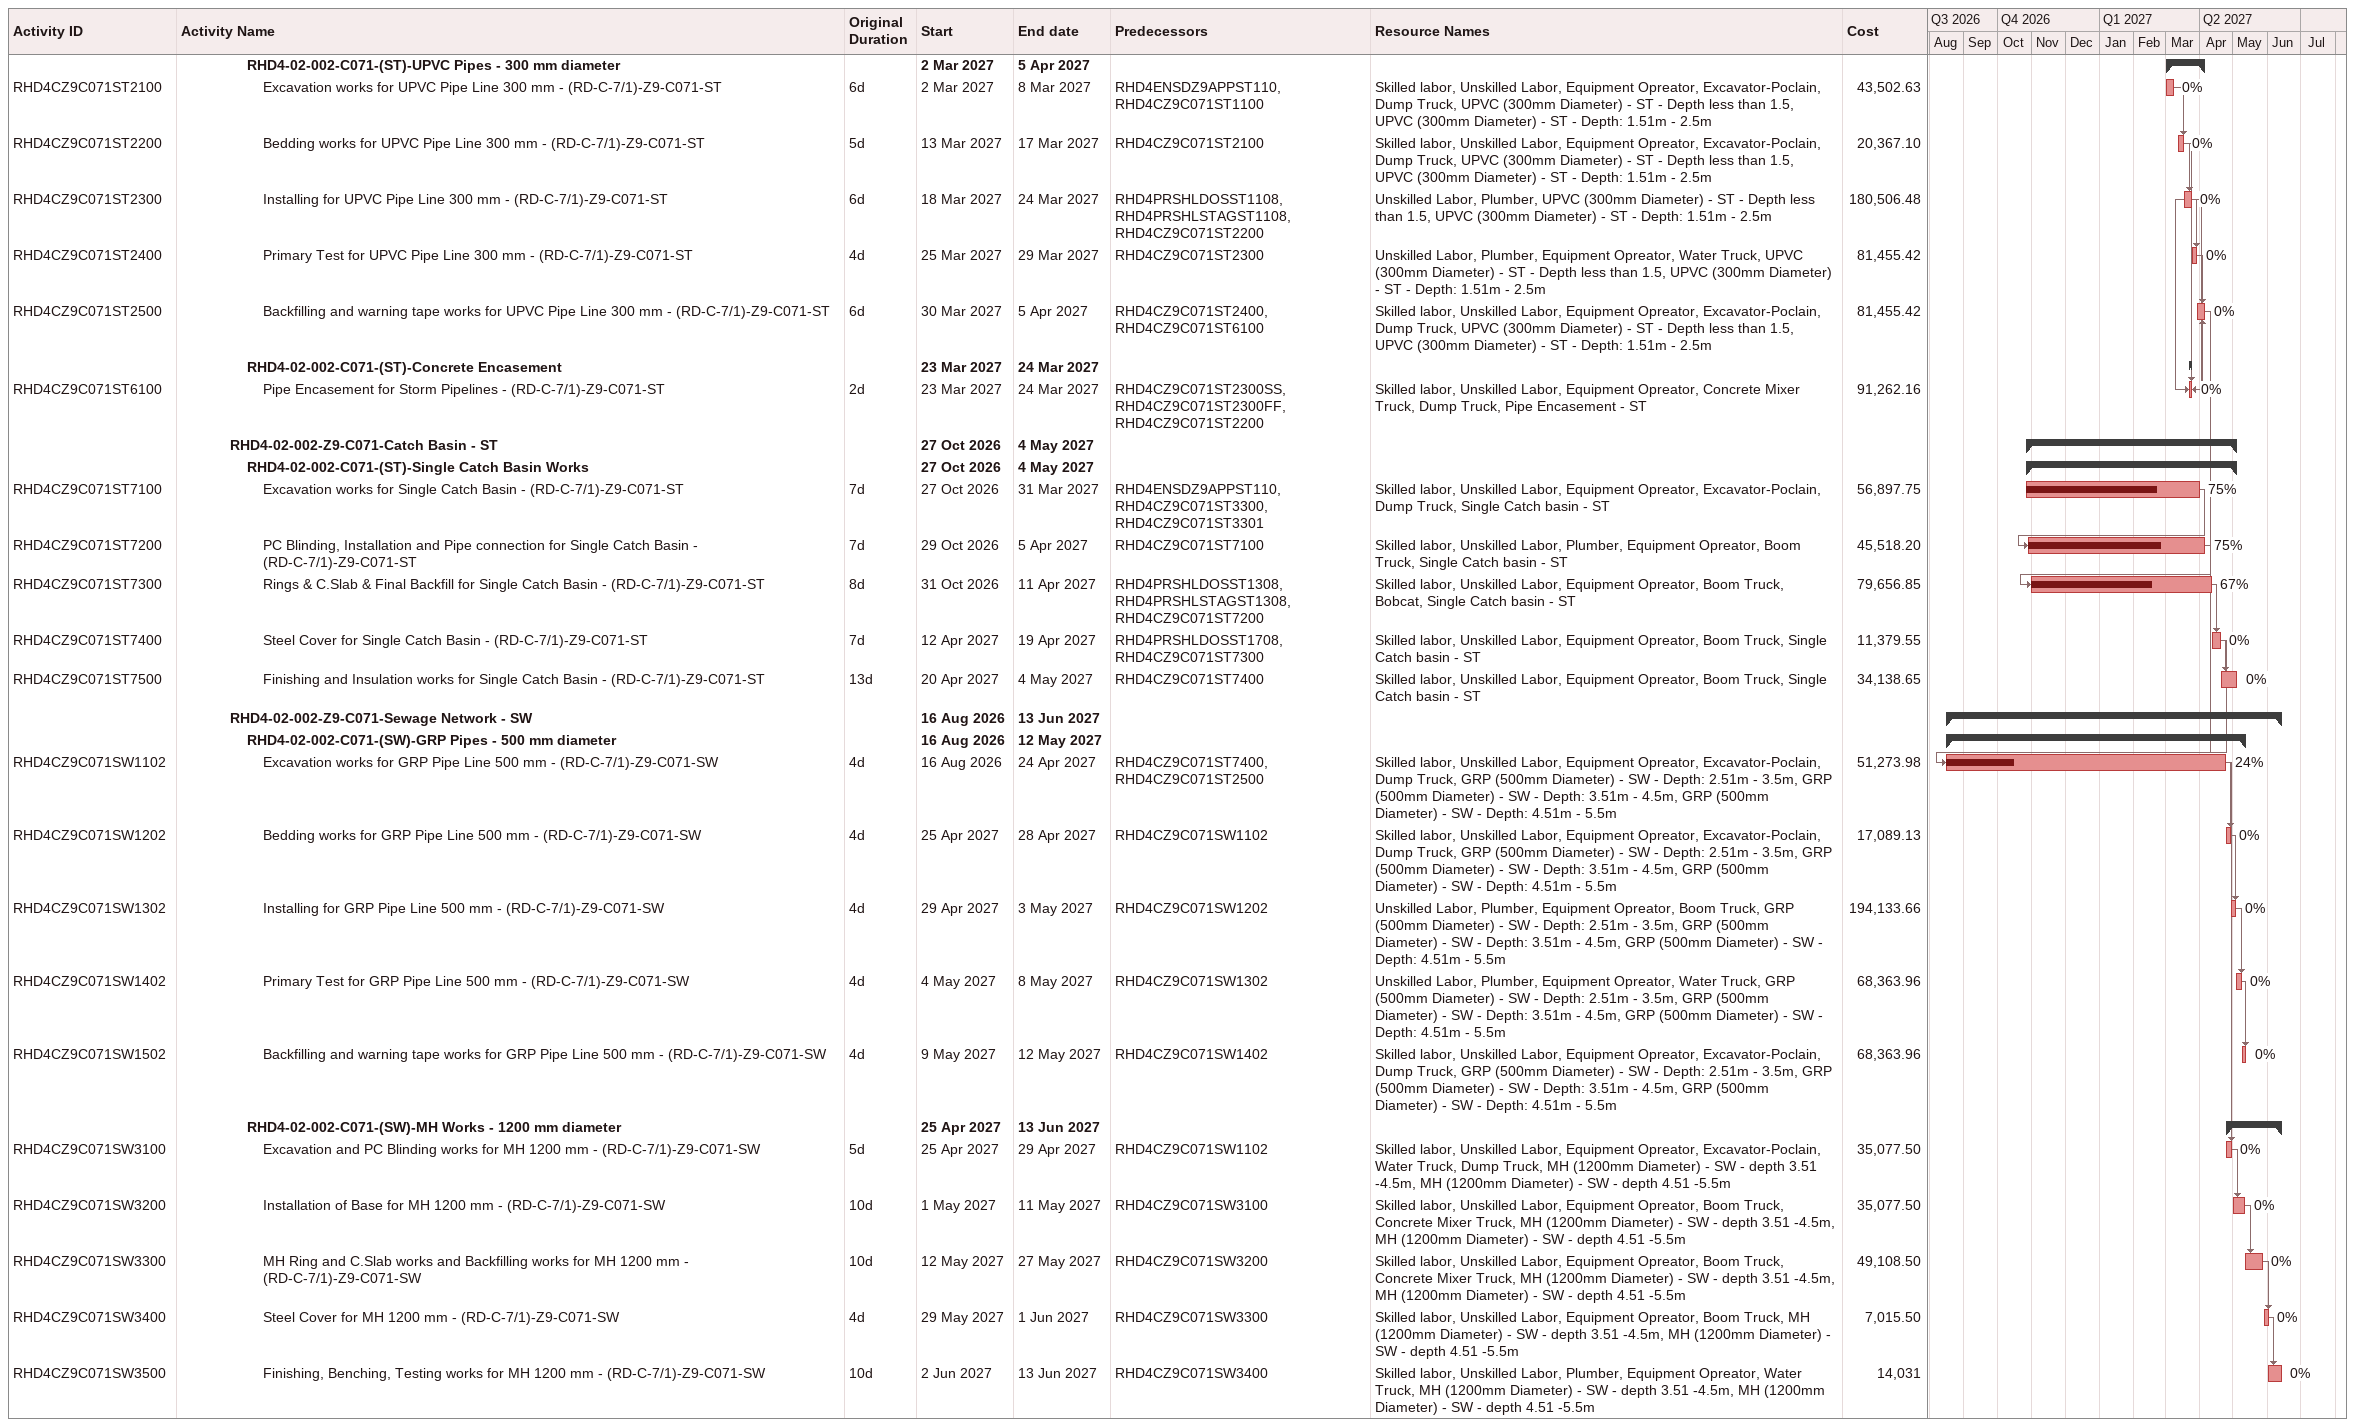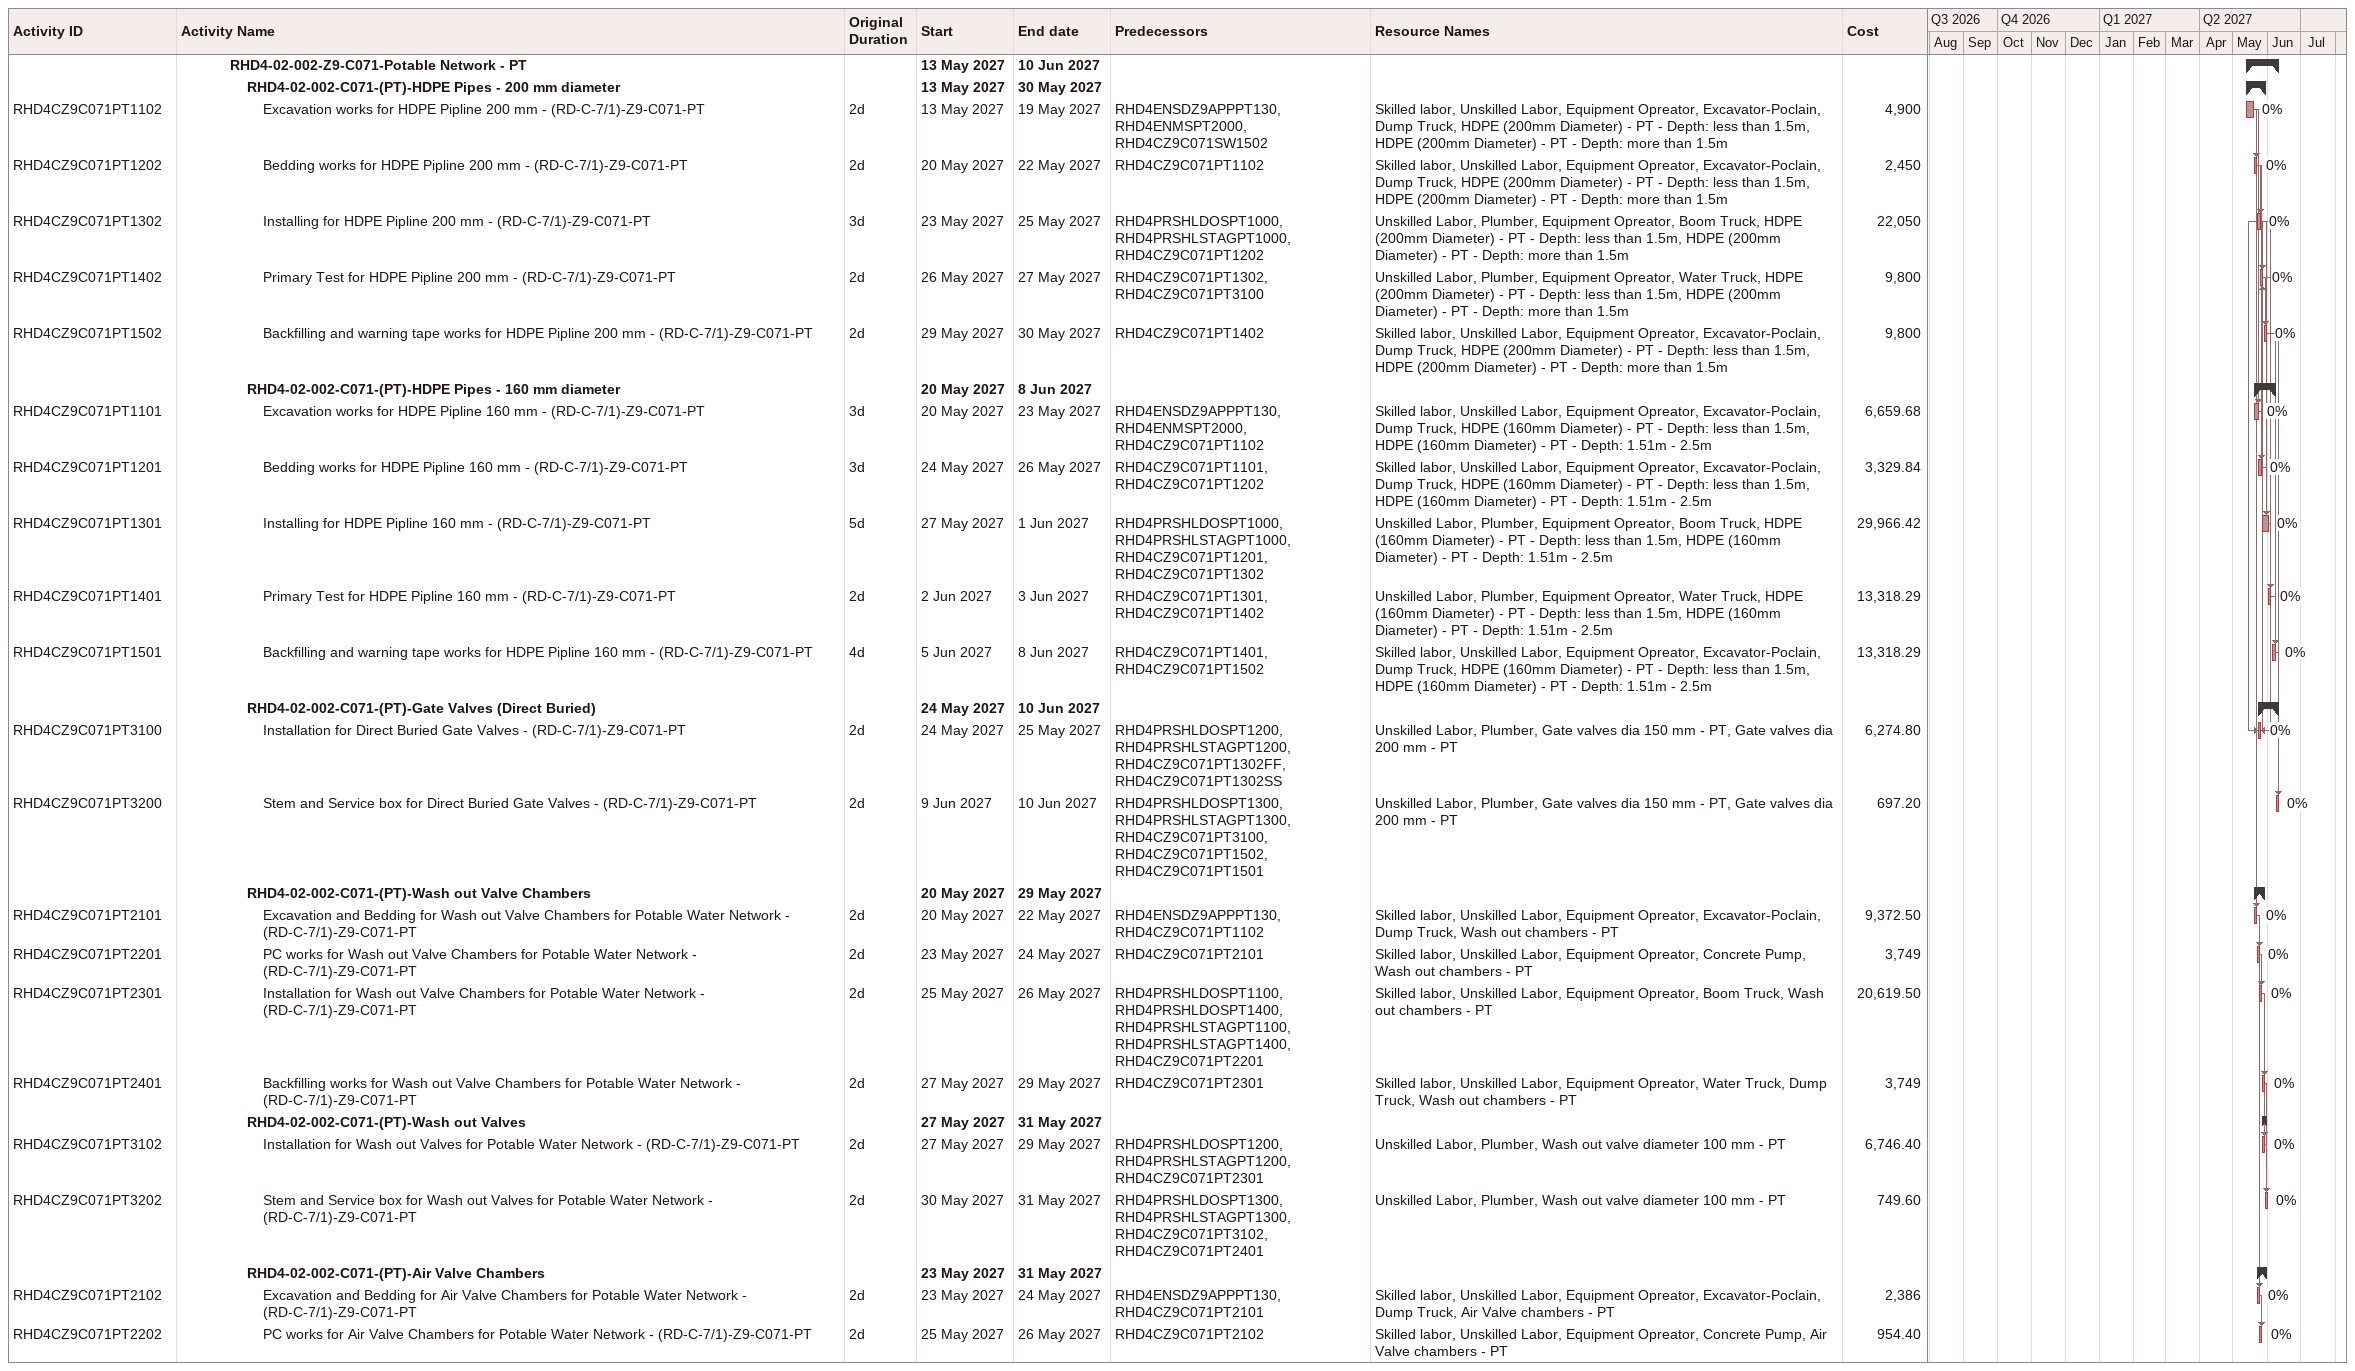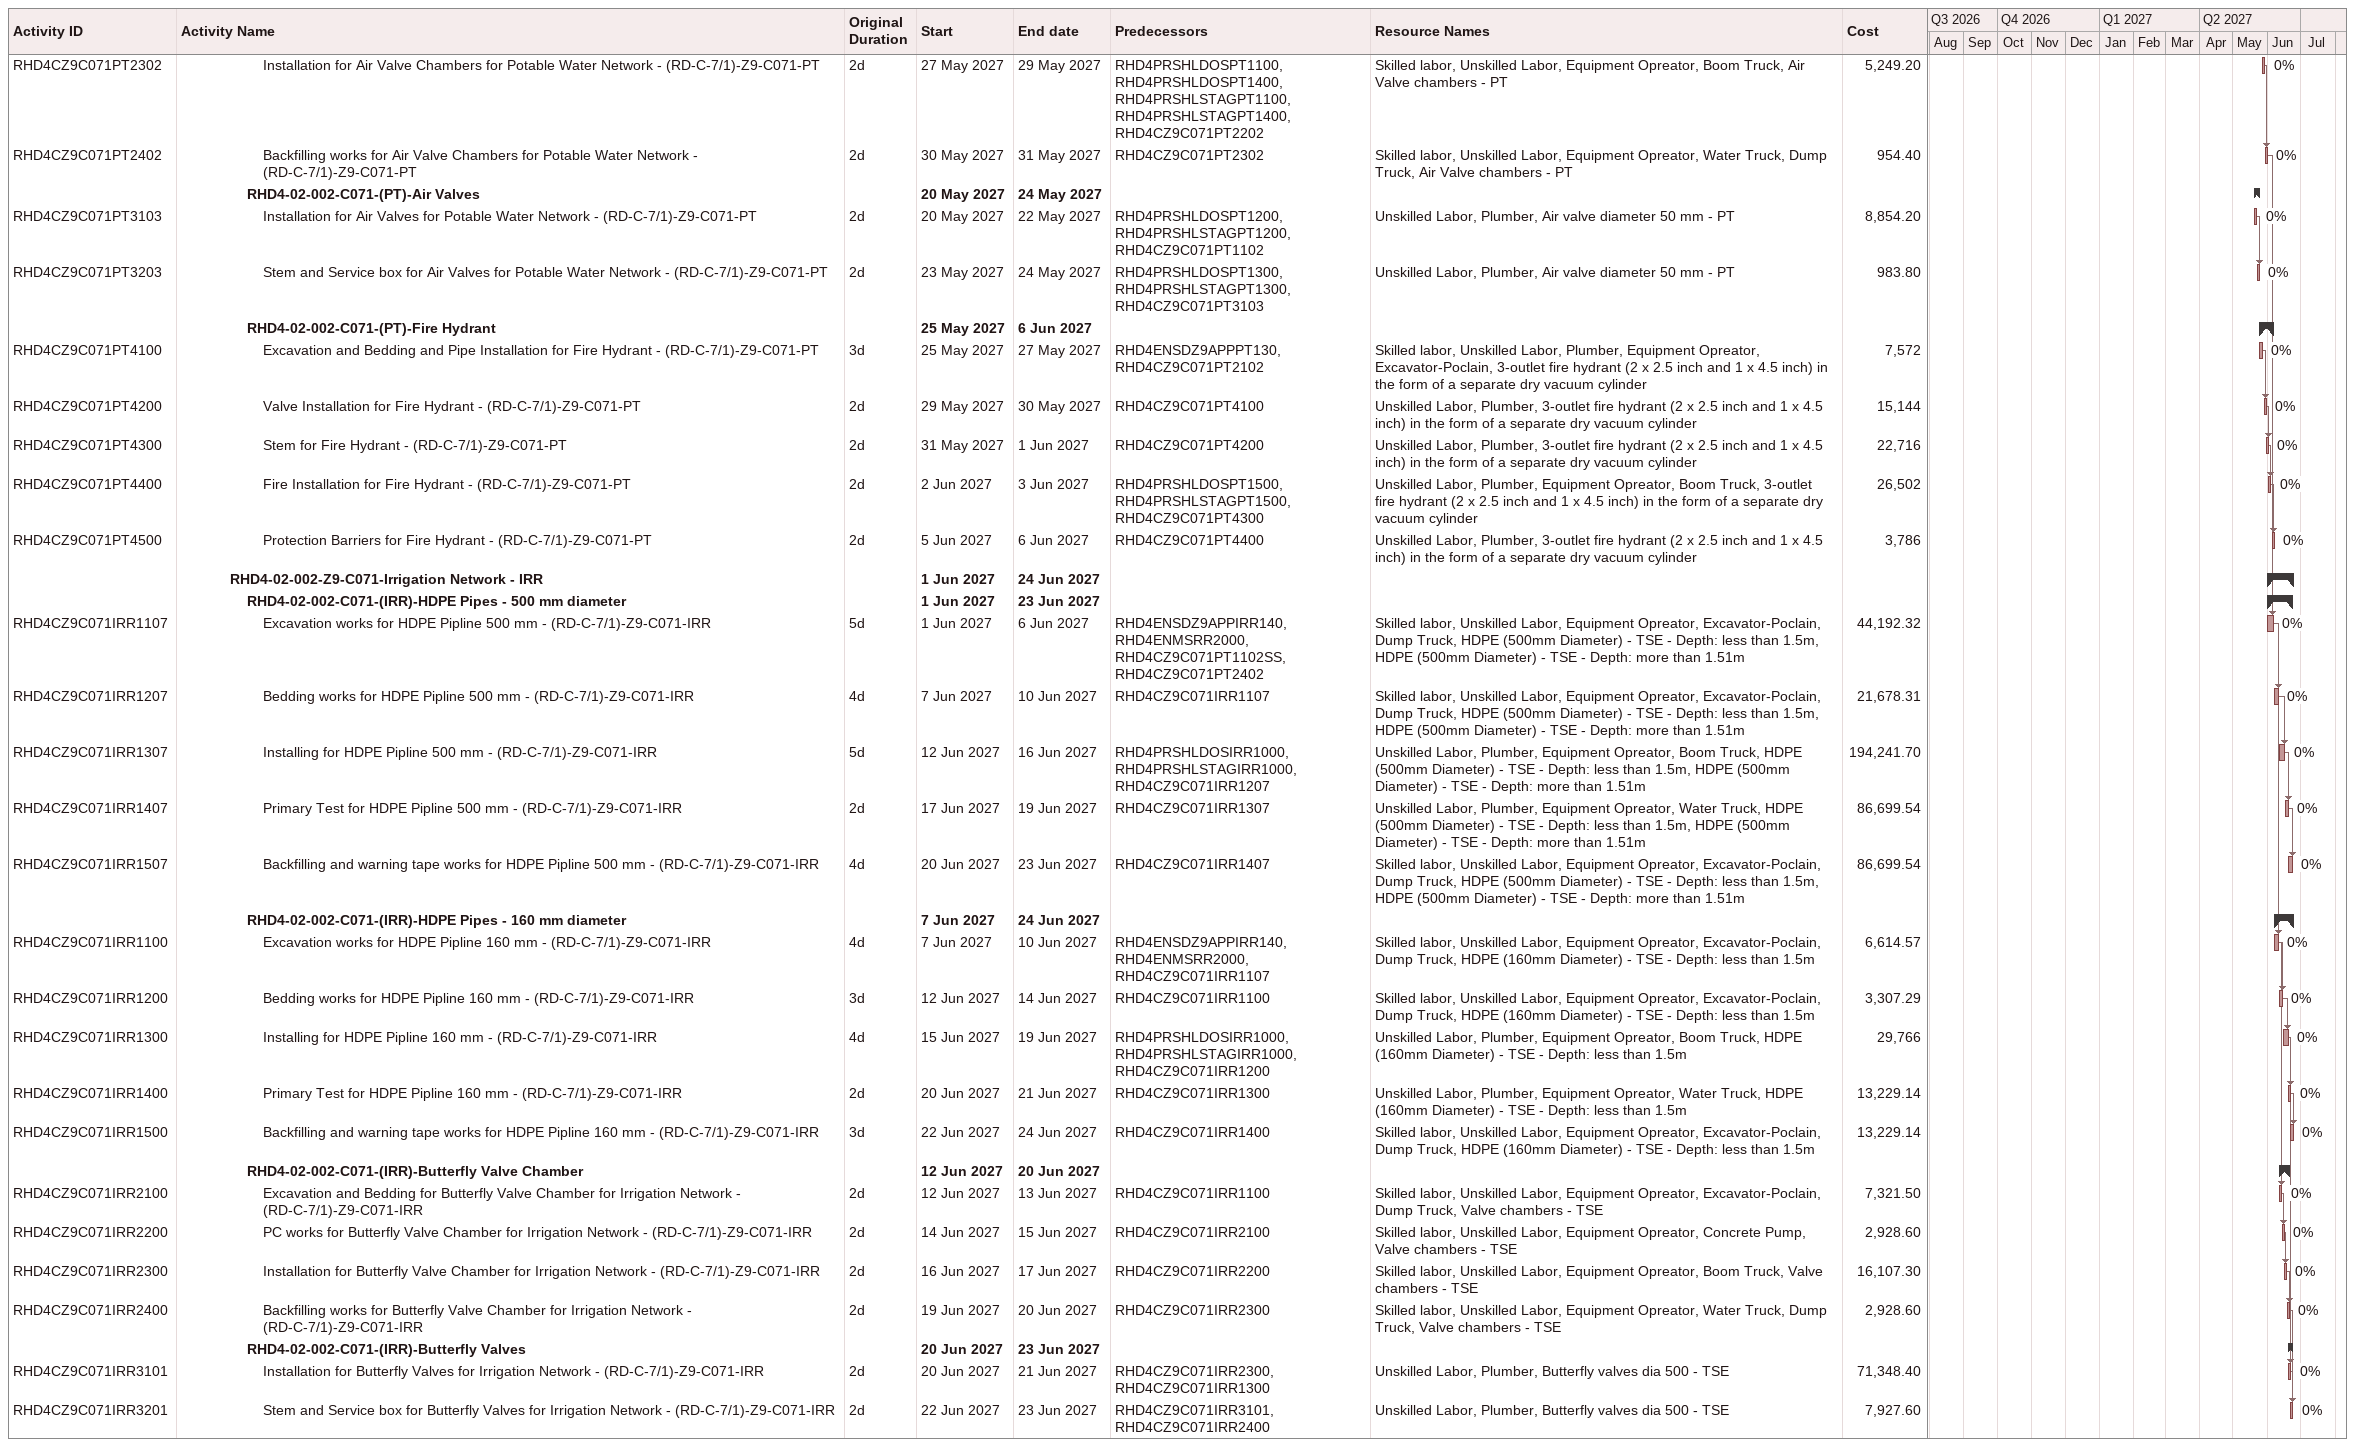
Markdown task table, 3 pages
| ID | Level | Task | Original duration | Start | Finish | Predecessors | Resources | % complete | Cost |
|---|---|---|---|---|---|---|---|---|---|
|  | 5 | **RHD4-02-002-C071-(ST)-UPVC Pipes - 300 mm diameter** |  | 2027-03-02 | 2027-04-05 |  |  |  |  |
| RHD4CZ9C071ST2100 | 6 | Excavation works for UPVC Pipe Line 300 mm - (RD-C-7/1)-Z9-C071-ST | 6d | 2027-03-02 | 2027-03-08 | RHD4ENSDZ9APPST110, RHD4CZ9C071ST1100 | Skilled labor, Unskilled Labor, Equipment Opreator, Excavator-Poclain, Dump Truck, UPVC (300mm Diameter) - ST - Depth less than 1.5, UPVC (300mm Diameter) - ST - Depth: 1.51m - 2.5m | 0 | 43502.63 |
| RHD4CZ9C071ST2200 | 6 | Bedding works for UPVC Pipe Line 300 mm - (RD-C-7/1)-Z9-C071-ST | 5d | 2027-03-13 | 2027-03-17 | RHD4CZ9C071ST2100 | Skilled labor, Unskilled Labor, Equipment Opreator, Excavator-Poclain, Dump Truck, UPVC (300mm Diameter) - ST - Depth less than 1.5, UPVC (300mm Diameter) - ST - Depth: 1.51m - 2.5m | 0 | 20367.10 |
| RHD4CZ9C071ST2300 | 6 | Installing for UPVC Pipe Line 300 mm - (RD-C-7/1)-Z9-C071-ST | 6d | 2027-03-18 | 2027-03-24 | RHD4PRSHLDOSST1108, RHD4PRSHLSTAGST1108, RHD4CZ9C071ST2200 | Unskilled Labor, Plumber, UPVC (300mm Diameter) - ST - Depth less than 1.5, UPVC (300mm Diameter) - ST - Depth: 1.51m - 2.5m | 0 | 180506.48 |
| RHD4CZ9C071ST2400 | 6 | Primary Test for UPVC Pipe Line 300 mm - (RD-C-7/1)-Z9-C071-ST | 4d | 2027-03-25 | 2027-03-29 | RHD4CZ9C071ST2300 | Unskilled Labor, Plumber, Equipment Opreator, Water Truck, UPVC (300mm Diameter) - ST - Depth less than 1.5, UPVC (300mm Diameter) - ST - Depth: 1.51m - 2.5m | 0 | 81455.42 |
| RHD4CZ9C071ST2500 | 6 | Backfilling and warning tape works for UPVC Pipe Line 300 mm - (RD-C-7/1)-Z9-C071-ST | 6d | 2027-03-30 | 2027-04-05 | RHD4CZ9C071ST2400, RHD4CZ9C071ST6100 | Skilled labor, Unskilled Labor, Equipment Opreator, Excavator-Poclain, Dump Truck, UPVC (300mm Diameter) - ST - Depth less than 1.5, UPVC (300mm Diameter) - ST - Depth: 1.51m - 2.5m | 0 | 81455.42 |
|  | 5 | **RHD4-02-002-C071-(ST)-Concrete Encasement** |  | 2027-03-23 | 2027-03-24 |  |  |  |  |
| RHD4CZ9C071ST6100 | 6 | Pipe Encasement for Storm Pipelines - (RD-C-7/1)-Z9-C071-ST | 2d | 2027-03-23 | 2027-03-24 | RHD4CZ9C071ST2300SS, RHD4CZ9C071ST2300FF, RHD4CZ9C071ST2200 | Skilled labor, Unskilled Labor, Equipment Opreator, Concrete Mixer Truck, Dump Truck, Pipe Encasement - ST | 0 | 91262.16 |
|  | 4 | **RHD4-02-002-Z9-C071-Catch Basin - ST** |  | 2026-10-27 | 2027-05-04 |  |  |  |  |
|  | 5 | **RHD4-02-002-C071-(ST)-Single Catch Basin Works** |  | 2026-10-27 | 2027-05-04 |  |  |  |  |
| RHD4CZ9C071ST7100 | 6 | Excavation works for Single Catch Basin - (RD-C-7/1)-Z9-C071-ST | 7d | 2026-10-27 | 2027-03-31 | RHD4ENSDZ9APPST110, RHD4CZ9C071ST3300, RHD4CZ9C071ST3301 | Skilled labor, Unskilled Labor, Equipment Opreator, Excavator-Poclain, Dump Truck, Single Catch basin - ST | 75 | 56897.75 |
| RHD4CZ9C071ST7200 | 6 | PC Blinding, Installation and Pipe connection for Single Catch Basin - (RD-C-7/1)-Z9-C071-ST | 7d | 2026-10-29 | 2027-04-05 | RHD4CZ9C071ST7100 | Skilled labor, Unskilled Labor, Plumber, Equipment Opreator, Boom Truck, Single Catch basin - ST | 75 | 45518.20 |
| RHD4CZ9C071ST7300 | 6 | Rings & C.Slab & Final Backfill for Single Catch Basin - (RD-C-7/1)-Z9-C071-ST | 8d | 2026-10-31 | 2027-04-11 | RHD4PRSHLDOSST1308, RHD4PRSHLSTAGST1308, RHD4CZ9C071ST7200 | Skilled labor, Unskilled Labor, Equipment Opreator, Boom Truck, Bobcat, Single Catch basin - ST | 67 | 79656.85 |
| RHD4CZ9C071ST7400 | 6 | Steel Cover for Single Catch Basin - (RD-C-7/1)-Z9-C071-ST | 7d | 2027-04-12 | 2027-04-19 | RHD4PRSHLDOSST1708, RHD4CZ9C071ST7300 | Skilled labor, Unskilled Labor, Equipment Opreator, Boom Truck, Single Catch basin - ST | 0 | 11379.55 |
| RHD4CZ9C071ST7500 | 6 | Finishing and Insulation works for Single Catch Basin - (RD-C-7/1)-Z9-C071-ST | 13d | 2027-04-20 | 2027-05-04 | RHD4CZ9C071ST7400 | Skilled labor, Unskilled Labor, Equipment Opreator, Boom Truck, Single Catch basin - ST | 0 | 34138.65 |
|  | 4 | **RHD4-02-002-Z9-C071-Sewage Network - SW** |  | 2026-08-16 | 2027-06-13 |  |  |  |  |
|  | 5 | **RHD4-02-002-C071-(SW)-GRP Pipes - 500 mm diameter** |  | 2026-08-16 | 2027-05-12 |  |  |  |  |
| RHD4CZ9C071SW1102 | 6 | Excavation works for GRP Pipe Line 500 mm - (RD-C-7/1)-Z9-C071-SW | 4d | 2026-08-16 | 2027-04-24 | RHD4CZ9C071ST7400, RHD4CZ9C071ST2500 | Skilled labor, Unskilled Labor, Equipment Opreator, Excavator-Poclain, Dump Truck, GRP (500mm Diameter) - SW - Depth: 2.51m - 3.5m, GRP (500mm Diameter) - SW - Depth: 3.51m - 4.5m, GRP (500mm Diameter) - SW - Depth: 4.51m - 5.5m | 24 | 51273.98 |
| RHD4CZ9C071SW1202 | 6 | Bedding works for GRP Pipe Line 500 mm - (RD-C-7/1)-Z9-C071-SW | 4d | 2027-04-25 | 2027-04-28 | RHD4CZ9C071SW1102 | Skilled labor, Unskilled Labor, Equipment Opreator, Excavator-Poclain, Dump Truck, GRP (500mm Diameter) - SW - Depth: 2.51m - 3.5m, GRP (500mm Diameter) - SW - Depth: 3.51m - 4.5m, GRP (500mm Diameter) - SW - Depth: 4.51m - 5.5m | 0 | 17089.13 |
| RHD4CZ9C071SW1302 | 6 | Installing for GRP Pipe Line 500 mm - (RD-C-7/1)-Z9-C071-SW | 4d | 2027-04-29 | 2027-05-03 | RHD4CZ9C071SW1202 | Unskilled Labor, Plumber, Equipment Opreator, Boom Truck, GRP (500mm Diameter) - SW - Depth: 2.51m - 3.5m, GRP (500mm Diameter) - SW - Depth: 3.51m - 4.5m, GRP (500mm Diameter) - SW - Depth: 4.51m - 5.5m | 0 | 194133.66 |
| RHD4CZ9C071SW1402 | 6 | Primary Test for GRP Pipe Line 500 mm - (RD-C-7/1)-Z9-C071-SW | 4d | 2027-05-04 | 2027-05-08 | RHD4CZ9C071SW1302 | Unskilled Labor, Plumber, Equipment Opreator, Water Truck, GRP (500mm Diameter) - SW - Depth: 2.51m - 3.5m, GRP (500mm Diameter) - SW - Depth: 3.51m - 4.5m, GRP (500mm Diameter) - SW - Depth: 4.51m - 5.5m | 0 | 68363.96 |
| RHD4CZ9C071SW1502 | 6 | Backfilling and warning tape works for GRP Pipe Line 500 mm - (RD-C-7/1)-Z9-C071-SW | 4d | 2027-05-09 | 2027-05-12 | RHD4CZ9C071SW1402 | Skilled labor, Unskilled Labor, Equipment Opreator, Excavator-Poclain, Dump Truck, GRP (500mm Diameter) - SW - Depth: 2.51m - 3.5m, GRP (500mm Diameter) - SW - Depth: 3.51m - 4.5m, GRP (500mm Diameter) - SW - Depth: 4.51m - 5.5m | 0 | 68363.96 |
|  | 5 | **RHD4-02-002-C071-(SW)-MH Works - 1200 mm diameter** |  | 2027-04-25 | 2027-06-13 |  |  |  |  |
| RHD4CZ9C071SW3100 | 6 | Excavation and PC Blinding works for MH 1200 mm - (RD-C-7/1)-Z9-C071-SW | 5d | 2027-04-25 | 2027-04-29 | RHD4CZ9C071SW1102 | Skilled labor, Unskilled Labor, Equipment Opreator, Excavator-Poclain, Water Truck, Dump Truck, MH (1200mm Diameter) - SW - depth 3.51 -4.5m, MH (1200mm Diameter) - SW - depth 4.51 -5.5m | 0 | 35077.50 |
| RHD4CZ9C071SW3200 | 6 | Installation of Base for MH 1200 mm - (RD-C-7/1)-Z9-C071-SW | 10d | 2027-05-01 | 2027-05-11 | RHD4CZ9C071SW3100 | Skilled labor, Unskilled Labor, Equipment Opreator, Boom Truck, Concrete Mixer Truck, MH (1200mm Diameter) - SW - depth 3.51 -4.5m, MH (1200mm Diameter) - SW - depth 4.51 -5.5m | 0 | 35077.50 |
| RHD4CZ9C071SW3300 | 6 | MH Ring and C.Slab works and Backfilling works for MH 1200 mm - (RD-C-7/1)-Z9-C071-SW | 10d | 2027-05-12 | 2027-05-27 | RHD4CZ9C071SW3200 | Skilled labor, Unskilled Labor, Equipment Opreator, Boom Truck, Concrete Mixer Truck, MH (1200mm Diameter) - SW - depth 3.51 -4.5m, MH (1200mm Diameter) - SW - depth 4.51 -5.5m | 0 | 49108.50 |
| RHD4CZ9C071SW3400 | 6 | Steel Cover for MH 1200 mm - (RD-C-7/1)-Z9-C071-SW | 4d | 2027-05-29 | 2027-06-01 | RHD4CZ9C071SW3300 | Skilled labor, Unskilled Labor, Equipment Opreator, Boom Truck, MH (1200mm Diameter) - SW - depth 3.51 -4.5m, MH (1200mm Diameter) - SW - depth 4.51 -5.5m | 0 | 7015.50 |
| RHD4CZ9C071SW3500 | 6 | Finishing, Benching, Testing works for MH 1200 mm - (RD-C-7/1)-Z9-C071-SW | 10d | 2027-06-02 | 2027-06-13 | RHD4CZ9C071SW3400 | Skilled labor, Unskilled Labor, Plumber, Equipment Opreator, Water Truck, MH (1200mm Diameter) - SW - depth 3.51 -4.5m, MH (1200mm Diameter) - SW - depth 4.51 -5.5m | 0 | 14031 |
|  | 4 | **RHD4-02-002-Z9-C071-Potable Network - PT** |  | 2027-05-13 | 2027-06-10 |  |  |  |  |
|  | 5 | **RHD4-02-002-C071-(PT)-HDPE Pipes - 200 mm diameter** |  | 2027-05-13 | 2027-05-30 |  |  |  |  |
| RHD4CZ9C071PT1102 | 6 | Excavation works for HDPE Pipline 200 mm - (RD-C-7/1)-Z9-C071-PT | 2d | 2027-05-13 | 2027-05-19 | RHD4ENSDZ9APPPT130, RHD4ENMSPT2000, RHD4CZ9C071SW1502 | Skilled labor, Unskilled Labor, Equipment Opreator, Excavator-Poclain, Dump Truck, HDPE (200mm Diameter) - PT - Depth: less than 1.5m, HDPE (200mm Diameter) - PT - Depth: more than 1.5m | 0 | 4900 |
| RHD4CZ9C071PT1202 | 6 | Bedding works for HDPE Pipline 200 mm - (RD-C-7/1)-Z9-C071-PT | 2d | 2027-05-20 | 2027-05-22 | RHD4CZ9C071PT1102 | Skilled labor, Unskilled Labor, Equipment Opreator, Excavator-Poclain, Dump Truck, HDPE (200mm Diameter) - PT - Depth: less than 1.5m, HDPE (200mm Diameter) - PT - Depth: more than 1.5m | 0 | 2450 |
| RHD4CZ9C071PT1302 | 6 | Installing for HDPE Pipline 200 mm - (RD-C-7/1)-Z9-C071-PT | 3d | 2027-05-23 | 2027-05-25 | RHD4PRSHLDOSPT1000, RHD4PRSHLSTAGPT1000, RHD4CZ9C071PT1202 | Unskilled Labor, Plumber, Equipment Opreator, Boom Truck, HDPE (200mm Diameter) - PT - Depth: less than 1.5m, HDPE (200mm Diameter) - PT - Depth: more than 1.5m | 0 | 22050 |
| RHD4CZ9C071PT1402 | 6 | Primary Test for HDPE Pipline 200 mm - (RD-C-7/1)-Z9-C071-PT | 2d | 2027-05-26 | 2027-05-27 | RHD4CZ9C071PT1302, RHD4CZ9C071PT3100 | Unskilled Labor, Plumber, Equipment Opreator, Water Truck, HDPE (200mm Diameter) - PT - Depth: less than 1.5m, HDPE (200mm Diameter) - PT - Depth: more than 1.5m | 0 | 9800 |
| RHD4CZ9C071PT1502 | 6 | Backfilling and warning tape works for HDPE Pipline 200 mm - (RD-C-7/1)-Z9-C071-PT | 2d | 2027-05-29 | 2027-05-30 | RHD4CZ9C071PT1402 | Skilled labor, Unskilled Labor, Equipment Opreator, Excavator-Poclain, Dump Truck, HDPE (200mm Diameter) - PT - Depth: less than 1.5m, HDPE (200mm Diameter) - PT - Depth: more than 1.5m | 0 | 9800 |
|  | 5 | **RHD4-02-002-C071-(PT)-HDPE Pipes - 160 mm diameter** |  | 2027-05-20 | 2027-06-08 |  |  |  |  |
| RHD4CZ9C071PT1101 | 6 | Excavation works for HDPE Pipline 160 mm - (RD-C-7/1)-Z9-C071-PT | 3d | 2027-05-20 | 2027-05-23 | RHD4ENSDZ9APPPT130, RHD4ENMSPT2000, RHD4CZ9C071PT1102 | Skilled labor, Unskilled Labor, Equipment Opreator, Excavator-Poclain, Dump Truck, HDPE (160mm Diameter) - PT - Depth: less than 1.5m, HDPE (160mm Diameter) - PT - Depth: 1.51m - 2.5m | 0 | 6659.68 |
| RHD4CZ9C071PT1201 | 6 | Bedding works for HDPE Pipline 160 mm - (RD-C-7/1)-Z9-C071-PT | 3d | 2027-05-24 | 2027-05-26 | RHD4CZ9C071PT1101, RHD4CZ9C071PT1202 | Skilled labor, Unskilled Labor, Equipment Opreator, Excavator-Poclain, Dump Truck, HDPE (160mm Diameter) - PT - Depth: less than 1.5m, HDPE (160mm Diameter) - PT - Depth: 1.51m - 2.5m | 0 | 3329.84 |
| RHD4CZ9C071PT1301 | 6 | Installing for HDPE Pipline 160 mm - (RD-C-7/1)-Z9-C071-PT | 5d | 2027-05-27 | 2027-06-01 | RHD4PRSHLDOSPT1000, RHD4PRSHLSTAGPT1000, RHD4CZ9C071PT1201, RHD4CZ9C071PT1302 | Unskilled Labor, Plumber, Equipment Opreator, Boom Truck, HDPE (160mm Diameter) - PT - Depth: less than 1.5m, HDPE (160mm Diameter) - PT - Depth: 1.51m - 2.5m | 0 | 29966.42 |
| RHD4CZ9C071PT1401 | 6 | Primary Test for HDPE Pipline 160 mm - (RD-C-7/1)-Z9-C071-PT | 2d | 2027-06-02 | 2027-06-03 | RHD4CZ9C071PT1301, RHD4CZ9C071PT1402 | Unskilled Labor, Plumber, Equipment Opreator, Water Truck, HDPE (160mm Diameter) - PT - Depth: less than 1.5m, HDPE (160mm Diameter) - PT - Depth: 1.51m - 2.5m | 0 | 13318.29 |
| RHD4CZ9C071PT1501 | 6 | Backfilling and warning tape works for HDPE Pipline 160 mm - (RD-C-7/1)-Z9-C071-PT | 4d | 2027-06-05 | 2027-06-08 | RHD4CZ9C071PT1401, RHD4CZ9C071PT1502 | Skilled labor, Unskilled Labor, Equipment Opreator, Excavator-Poclain, Dump Truck, HDPE (160mm Diameter) - PT - Depth: less than 1.5m, HDPE (160mm Diameter) - PT - Depth: 1.51m - 2.5m | 0 | 13318.29 |
|  | 5 | **RHD4-02-002-C071-(PT)-Gate Valves (Direct Buried)** |  | 2027-05-24 | 2027-06-10 |  |  |  |  |
| RHD4CZ9C071PT3100 | 6 | Installation for Direct Buried Gate Valves - (RD-C-7/1)-Z9-C071-PT | 2d | 2027-05-24 | 2027-05-25 | RHD4PRSHLDOSPT1200, RHD4PRSHLSTAGPT1200, RHD4CZ9C071PT1302FF, RHD4CZ9C071PT1302SS | Unskilled Labor, Plumber, Gate valves dia 150 mm - PT, Gate valves dia 200 mm - PT | 0 | 6274.80 |
| RHD4CZ9C071PT3200 | 6 | Stem and Service box for Direct Buried Gate Valves - (RD-C-7/1)-Z9-C071-PT | 2d | 2027-06-09 | 2027-06-10 | RHD4PRSHLDOSPT1300, RHD4PRSHLSTAGPT1300, RHD4CZ9C071PT3100, RHD4CZ9C071PT1502, RHD4CZ9C071PT1501 | Unskilled Labor, Plumber, Gate valves dia 150 mm - PT, Gate valves dia 200 mm - PT | 0 | 697.20 |
|  | 5 | **RHD4-02-002-C071-(PT)-Wash out Valve Chambers** |  | 2027-05-20 | 2027-05-29 |  |  |  |  |
| RHD4CZ9C071PT2101 | 6 | Excavation and Bedding for Wash out Valve Chambers for Potable Water Network - (RD-C-7/1)-Z9-C071-PT | 2d | 2027-05-20 | 2027-05-22 | RHD4ENSDZ9APPPT130, RHD4CZ9C071PT1102 | Skilled labor, Unskilled Labor, Equipment Opreator, Excavator-Poclain, Dump Truck, Wash out chambers - PT | 0 | 9372.50 |
| RHD4CZ9C071PT2201 | 6 | PC works for Wash out Valve Chambers for Potable Water Network - (RD-C-7/1)-Z9-C071-PT | 2d | 2027-05-23 | 2027-05-24 | RHD4CZ9C071PT2101 | Skilled labor, Unskilled Labor, Equipment Opreator, Concrete Pump, Wash out chambers - PT | 0 | 3749 |
| RHD4CZ9C071PT2301 | 6 | Installation for Wash out Valve Chambers for Potable Water Network - (RD-C-7/1)-Z9-C071-PT | 2d | 2027-05-25 | 2027-05-26 | RHD4PRSHLDOSPT1100, RHD4PRSHLDOSPT1400, RHD4PRSHLSTAGPT1100, RHD4PRSHLSTAGPT1400, RHD4CZ9C071PT2201 | Skilled labor, Unskilled Labor, Equipment Opreator, Boom Truck, Wash out chambers - PT | 0 | 20619.50 |
| RHD4CZ9C071PT2401 | 6 | Backfilling works for Wash out Valve Chambers for Potable Water Network - (RD-C-7/1)-Z9-C071-PT | 2d | 2027-05-27 | 2027-05-29 | RHD4CZ9C071PT2301 | Skilled labor, Unskilled Labor, Equipment Opreator, Water Truck, Dump Truck, Wash out chambers - PT | 0 | 3749 |
|  | 5 | **RHD4-02-002-C071-(PT)-Wash out Valves** |  | 2027-05-27 | 2027-05-31 |  |  |  |  |
| RHD4CZ9C071PT3102 | 6 | Installation for Wash out Valves for Potable Water Network - (RD-C-7/1)-Z9-C071-PT | 2d | 2027-05-27 | 2027-05-29 | RHD4PRSHLDOSPT1200, RHD4PRSHLSTAGPT1200, RHD4CZ9C071PT2301 | Unskilled Labor, Plumber, Wash out valve diameter 100 mm - PT | 0 | 6746.40 |
| RHD4CZ9C071PT3202 | 6 | Stem and Service box for Wash out Valves for Potable Water Network - (RD-C-7/1)-Z9-C071-PT | 2d | 2027-05-30 | 2027-05-31 | RHD4PRSHLDOSPT1300, RHD4PRSHLSTAGPT1300, RHD4CZ9C071PT3102, RHD4CZ9C071PT2401 | Unskilled Labor, Plumber, Wash out valve diameter 100 mm - PT | 0 | 749.60 |
|  | 5 | **RHD4-02-002-C071-(PT)-Air Valve Chambers** |  | 2027-05-23 | 2027-05-31 |  |  |  |  |
| RHD4CZ9C071PT2102 | 6 | Excavation and Bedding for Air Valve Chambers for Potable Water Network - (RD-C-7/1)-Z9-C071-PT | 2d | 2027-05-23 | 2027-05-24 | RHD4ENSDZ9APPPT130, RHD4CZ9C071PT2101 | Skilled labor, Unskilled Labor, Equipment Opreator, Excavator-Poclain, Dump Truck, Air Valve chambers - PT | 0 | 2386 |
| RHD4CZ9C071PT2202 | 6 | PC works for Air Valve Chambers for Potable Water Network - (RD-C-7/1)-Z9-C071-PT | 2d | 2027-05-25 | 2027-05-26 | RHD4CZ9C071PT2102 | Skilled labor, Unskilled Labor, Equipment Opreator, Concrete Pump, Air Valve chambers - PT | 0 | 954.40 |
| RHD4CZ9C071PT2302 | 6 | Installation for Air Valve Chambers for Potable Water Network - (RD-C-7/1)-Z9-C071-PT | 2d | 2027-05-27 | 2027-05-29 | RHD4PRSHLDOSPT1100, RHD4PRSHLDOSPT1400, RHD4PRSHLSTAGPT1100, RHD4PRSHLSTAGPT1400, RHD4CZ9C071PT2202 | Skilled labor, Unskilled Labor, Equipment Opreator, Boom Truck, Air Valve chambers - PT | 0 | 5249.20 |
| RHD4CZ9C071PT2402 | 6 | Backfilling works for Air Valve Chambers for Potable Water Network - (RD-C-7/1)-Z9-C071-PT | 2d | 2027-05-30 | 2027-05-31 | RHD4CZ9C071PT2302 | Skilled labor, Unskilled Labor, Equipment Opreator, Water Truck, Dump Truck, Air Valve chambers - PT | 0 | 954.40 |
|  | 5 | **RHD4-02-002-C071-(PT)-Air Valves** |  | 2027-05-20 | 2027-05-24 |  |  |  |  |
| RHD4CZ9C071PT3103 | 6 | Installation for Air Valves for Potable Water Network - (RD-C-7/1)-Z9-C071-PT | 2d | 2027-05-20 | 2027-05-22 | RHD4PRSHLDOSPT1200, RHD4PRSHLSTAGPT1200, RHD4CZ9C071PT1102 | Unskilled Labor, Plumber, Air valve diameter 50 mm - PT | 0 | 8854.20 |
| RHD4CZ9C071PT3203 | 6 | Stem and Service box for Air Valves for Potable Water Network - (RD-C-7/1)-Z9-C071-PT | 2d | 2027-05-23 | 2027-05-24 | RHD4PRSHLDOSPT1300, RHD4PRSHLSTAGPT1300, RHD4CZ9C071PT3103 | Unskilled Labor, Plumber, Air valve diameter 50 mm - PT | 0 | 983.80 |
|  | 5 | **RHD4-02-002-C071-(PT)-Fire Hydrant** |  | 2027-05-25 | 2027-06-06 |  |  |  |  |
| RHD4CZ9C071PT4100 | 6 | Excavation and Bedding and Pipe Installation for Fire Hydrant - (RD-C-7/1)-Z9-C071-PT | 3d | 2027-05-25 | 2027-05-27 | RHD4ENSDZ9APPPT130, RHD4CZ9C071PT2102 | Skilled labor, Unskilled Labor, Plumber, Equipment Opreator, Excavator-Poclain, 3-outlet fire hydrant (2 x 2.5 inch and 1 x 4.5 inch) in the form of a separate dry vacuum cylinder | 0 | 7572 |
| RHD4CZ9C071PT4200 | 6 | Valve Installation for Fire Hydrant - (RD-C-7/1)-Z9-C071-PT | 2d | 2027-05-29 | 2027-05-30 | RHD4CZ9C071PT4100 | Unskilled Labor, Plumber, 3-outlet fire hydrant (2 x 2.5 inch and 1 x 4.5 inch) in the form of a separate dry vacuum cylinder | 0 | 15144 |
| RHD4CZ9C071PT4300 | 6 | Stem for Fire Hydrant - (RD-C-7/1)-Z9-C071-PT | 2d | 2027-05-31 | 2027-06-01 | RHD4CZ9C071PT4200 | Unskilled Labor, Plumber, 3-outlet fire hydrant (2 x 2.5 inch and 1 x 4.5 inch) in the form of a separate dry vacuum cylinder | 0 | 22716 |
| RHD4CZ9C071PT4400 | 6 | Fire Installation for Fire Hydrant - (RD-C-7/1)-Z9-C071-PT | 2d | 2027-06-02 | 2027-06-03 | RHD4PRSHLDOSPT1500, RHD4PRSHLSTAGPT1500, RHD4CZ9C071PT4300 | Unskilled Labor, Plumber, Equipment Opreator, Boom Truck, 3-outlet fire hydrant (2 x 2.5 inch and 1 x 4.5 inch) in the form of a separate dry vacuum cylinder | 0 | 26502 |
| RHD4CZ9C071PT4500 | 6 | Protection Barriers for Fire Hydrant - (RD-C-7/1)-Z9-C071-PT | 2d | 2027-06-05 | 2027-06-06 | RHD4CZ9C071PT4400 | Unskilled Labor, Plumber, 3-outlet fire hydrant (2 x 2.5 inch and 1 x 4.5 inch) in the form of a separate dry vacuum cylinder | 0 | 3786 |
|  | 4 | **RHD4-02-002-Z9-C071-Irrigation Network - IRR** |  | 2027-06-01 | 2027-06-24 |  |  |  |  |
|  | 5 | **RHD4-02-002-C071-(IRR)-HDPE Pipes - 500 mm diameter** |  | 2027-06-01 | 2027-06-23 |  |  |  |  |
| RHD4CZ9C071IRR1107 | 6 | Excavation works for HDPE Pipline 500 mm - (RD-C-7/1)-Z9-C071-IRR | 5d | 2027-06-01 | 2027-06-06 | RHD4ENSDZ9APPIRR140, RHD4ENMSRR2000, RHD4CZ9C071PT1102SS, RHD4CZ9C071PT2402 | Skilled labor, Unskilled Labor, Equipment Opreator, Excavator-Poclain, Dump Truck, HDPE (500mm Diameter) - TSE - Depth: less than 1.5m, HDPE (500mm Diameter) - TSE - Depth: more than 1.51m | 0 | 44192.32 |
| RHD4CZ9C071IRR1207 | 6 | Bedding works for HDPE Pipline 500 mm - (RD-C-7/1)-Z9-C071-IRR | 4d | 2027-06-07 | 2027-06-10 | RHD4CZ9C071IRR1107 | Skilled labor, Unskilled Labor, Equipment Opreator, Excavator-Poclain, Dump Truck, HDPE (500mm Diameter) - TSE - Depth: less than 1.5m, HDPE (500mm Diameter) - TSE - Depth: more than 1.51m | 0 | 21678.31 |
| RHD4CZ9C071IRR1307 | 6 | Installing for HDPE Pipline 500 mm - (RD-C-7/1)-Z9-C071-IRR | 5d | 2027-06-12 | 2027-06-16 | RHD4PRSHLDOSIRR1000, RHD4PRSHLSTAGIRR1000, RHD4CZ9C071IRR1207 | Unskilled Labor, Plumber, Equipment Opreator, Boom Truck, HDPE (500mm Diameter) - TSE - Depth: less than 1.5m, HDPE (500mm Diameter) - TSE - Depth: more than 1.51m | 0 | 194241.70 |
| RHD4CZ9C071IRR1407 | 6 | Primary Test for HDPE Pipline 500 mm - (RD-C-7/1)-Z9-C071-IRR | 2d | 2027-06-17 | 2027-06-19 | RHD4CZ9C071IRR1307 | Unskilled Labor, Plumber, Equipment Opreator, Water Truck, HDPE (500mm Diameter) - TSE - Depth: less than 1.5m, HDPE (500mm Diameter) - TSE - Depth: more than 1.51m | 0 | 86699.54 |
| RHD4CZ9C071IRR1507 | 6 | Backfilling and warning tape works for HDPE Pipline 500 mm - (RD-C-7/1)-Z9-C071-IRR | 4d | 2027-06-20 | 2027-06-23 | RHD4CZ9C071IRR1407 | Skilled labor, Unskilled Labor, Equipment Opreator, Excavator-Poclain, Dump Truck, HDPE (500mm Diameter) - TSE - Depth: less than 1.5m, HDPE (500mm Diameter) - TSE - Depth: more than 1.51m | 0 | 86699.54 |
|  | 5 | **RHD4-02-002-C071-(IRR)-HDPE Pipes - 160 mm diameter** |  | 2027-06-07 | 2027-06-24 |  |  |  |  |
| RHD4CZ9C071IRR1100 | 6 | Excavation works for HDPE Pipline 160 mm - (RD-C-7/1)-Z9-C071-IRR | 4d | 2027-06-07 | 2027-06-10 | RHD4ENSDZ9APPIRR140, RHD4ENMSRR2000, RHD4CZ9C071IRR1107 | Skilled labor, Unskilled Labor, Equipment Opreator, Excavator-Poclain, Dump Truck, HDPE (160mm Diameter) - TSE - Depth: less than 1.5m | 0 | 6614.57 |
| RHD4CZ9C071IRR1200 | 6 | Bedding works for HDPE Pipline 160 mm - (RD-C-7/1)-Z9-C071-IRR | 3d | 2027-06-12 | 2027-06-14 | RHD4CZ9C071IRR1100 | Skilled labor, Unskilled Labor, Equipment Opreator, Excavator-Poclain, Dump Truck, HDPE (160mm Diameter) - TSE - Depth: less than 1.5m | 0 | 3307.29 |
| RHD4CZ9C071IRR1300 | 6 | Installing for HDPE Pipline 160 mm - (RD-C-7/1)-Z9-C071-IRR | 4d | 2027-06-15 | 2027-06-19 | RHD4PRSHLDOSIRR1000, RHD4PRSHLSTAGIRR1000, RHD4CZ9C071IRR1200 | Unskilled Labor, Plumber, Equipment Opreator, Boom Truck, HDPE (160mm Diameter) - TSE - Depth: less than 1.5m | 0 | 29766 |
| RHD4CZ9C071IRR1400 | 6 | Primary Test for HDPE Pipline 160 mm - (RD-C-7/1)-Z9-C071-IRR | 2d | 2027-06-20 | 2027-06-21 | RHD4CZ9C071IRR1300 | Unskilled Labor, Plumber, Equipment Opreator, Water Truck, HDPE (160mm Diameter) - TSE - Depth: less than 1.5m | 0 | 13229.14 |
| RHD4CZ9C071IRR1500 | 6 | Backfilling and warning tape works for HDPE Pipline 160 mm - (RD-C-7/1)-Z9-C071-IRR | 3d | 2027-06-22 | 2027-06-24 | RHD4CZ9C071IRR1400 | Skilled labor, Unskilled Labor, Equipment Opreator, Excavator-Poclain, Dump Truck, HDPE (160mm Diameter) - TSE - Depth: less than 1.5m | 0 | 13229.14 |
|  | 5 | **RHD4-02-002-C071-(IRR)-Butterfly Valve Chamber** |  | 2027-06-12 | 2027-06-20 |  |  |  |  |
| RHD4CZ9C071IRR2100 | 6 | Excavation and Bedding for Butterfly Valve Chamber for Irrigation Network - (RD-C-7/1)-Z9-C071-IRR | 2d | 2027-06-12 | 2027-06-13 | RHD4CZ9C071IRR1100 | Skilled labor, Unskilled Labor, Equipment Opreator, Excavator-Poclain, Dump Truck, Valve chambers - TSE | 0 | 7321.50 |
| RHD4CZ9C071IRR2200 | 6 | PC works for Butterfly Valve Chamber for Irrigation Network - (RD-C-7/1)-Z9-C071-IRR | 2d | 2027-06-14 | 2027-06-15 | RHD4CZ9C071IRR2100 | Skilled labor, Unskilled Labor, Equipment Opreator, Concrete Pump, Valve chambers - TSE | 0 | 2928.60 |
| RHD4CZ9C071IRR2300 | 6 | Installation for Butterfly Valve Chamber for Irrigation Network - (RD-C-7/1)-Z9-C071-IRR | 2d | 2027-06-16 | 2027-06-17 | RHD4CZ9C071IRR2200 | Skilled labor, Unskilled Labor, Equipment Opreator, Boom Truck, Valve chambers - TSE | 0 | 16107.30 |
| RHD4CZ9C071IRR2400 | 6 | Backfilling works for Butterfly Valve Chamber for Irrigation Network - (RD-C-7/1)-Z9-C071-IRR | 2d | 2027-06-19 | 2027-06-20 | RHD4CZ9C071IRR2300 | Skilled labor, Unskilled Labor, Equipment Opreator, Water Truck, Dump Truck, Valve chambers - TSE | 0 | 2928.60 |
|  | 5 | **RHD4-02-002-C071-(IRR)-Butterfly Valves** |  | 2027-06-20 | 2027-06-23 |  |  |  |  |
| RHD4CZ9C071IRR3101 | 6 | Installation for Butterfly Valves for Irrigation Network - (RD-C-7/1)-Z9-C071-IRR | 2d | 2027-06-20 | 2027-06-21 | RHD4CZ9C071IRR2300, RHD4CZ9C071IRR1300 | Unskilled Labor, Plumber, Butterfly valves dia 500 - TSE | 0 | 71348.40 |
| RHD4CZ9C071IRR3201 | 6 | Stem and Service box for Butterfly Valves for Irrigation Network - (RD-C-7/1)-Z9-C071-IRR | 2d | 2027-06-22 | 2027-06-23 | RHD4CZ9C071IRR3101, RHD4CZ9C071IRR2400 | Unskilled Labor, Plumber, Butterfly valves dia 500 - TSE | 0 | 7927.60 |
